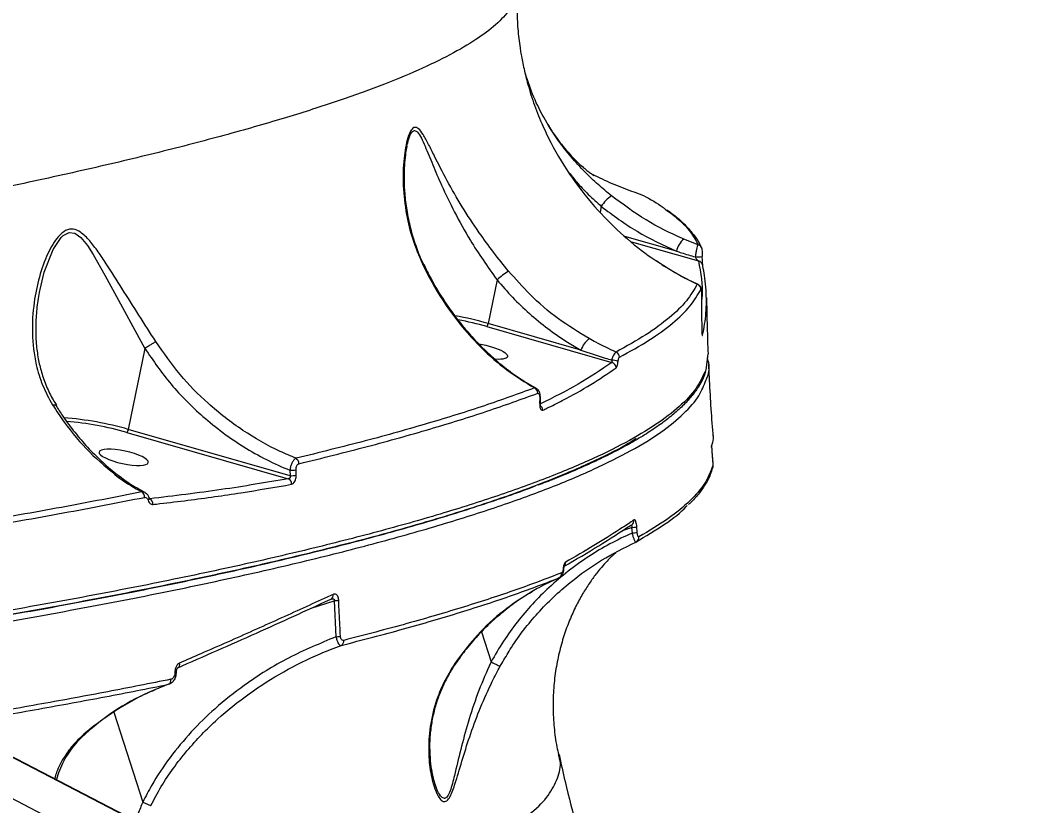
# Model space of a CAD drawing. Header units: millimetres. Extents: x -4335 to 4318, y -3792 to 3101.
# Drawn here: x 1335.4 to 1522.9, y 295.8 to 440.5 of the extents above; entities that cross this region are included whole.
import ezdxf

# ---------------------------------------------------------------- set-up
doc = ezdxf.new("R2010")
doc.units = ezdxf.units.MM
doc.layers.add('DIKOM_ОБЪЕКТ', color=7, linetype='Continuous')
doc.layers.add('DIKOM_РАЗМЕР_ОБЪЕКТА', color=7, linetype='Continuous')
doc.styles.add('style1', font='arial.ttf', dxfattribs={"width": 0.8})
doc.dimstyles.new('1-50', dxfattribs={"dimtxt": 300, "dimasz": 200, "dimexe": 100, "dimexo": 0, "dimgap": 100, "dimtad": 1, "dimtxsty": 'style1', "dimcen": 200, "dimclrd": 7, "dimclre": 7, "dimclrt": 7, "dimadec": 1, "dimazin": 2, "dimtfac": 1, "dimtmove": 0, "dimatfit": 2, "dimfxl": 0, "dimlwd": 25, "dimlwe": 18, "dimarcsym": 0})

# ---------------------------------------------------------------- blocks, each defined once
blk = doc.blocks.new('*D2')
at = {"layer": 'Defpoints', "color": 0, "transparency": 16777216}
for p in [(2711.72, 601.17), (-2007.01, 181.47), (-2007.01, -2298.93)]:
    blk.add_point(p, dxfattribs=at)
at = {"layer": 'DIKOM_РАЗМЕР_ОБЪЕКТА', "color": 7, "lineweight": 18, "transparency": 16777216}
for p, q in [((2711.72, 601.17), (2711.72, -2398.93)), ((-2007.01, 181.47), (-2007.01, -2398.93))]:
    blk.add_line(p, q, dxfattribs=at)
at = {"layer": 'DIKOM_РАЗМЕР_ОБЪЕКТА', "color": 7, "lineweight": 25, "transparency": 16777216}
blk.add_line((2511.72, -2298.93), (-1807.01, -2298.93), dxfattribs=at)
at = {"layer": 'DIKOM_РАЗМЕР_ОБЪЕКТА', "color": 7, "transparency": 16777216}
for points in [[(-1807.01, -2265.6), (-1807.01, -2332.27), (-2007.01, -2298.93)], [(2511.72, -2265.6), (2511.72, -2332.27), (2711.72, -2298.93)]]:
    blk.add_solid(points, dxfattribs=at)
at = {"layer": 'DIKOM_РАЗМЕР_ОБЪЕКТА', "color": 7, "transparency": 16777216, "insert": (-22.56, -2045.76), "char_height": 300, "attachment_point": 5, "style": 'style1'}
blk.add_mtext('4750', dxfattribs=at)
blk = doc.blocks.new('*D3')
at = {"layer": 'Defpoints', "color": 0, "transparency": 16777216}
for p in [(-2375.87, 1532.76), (1667.44, 1532.76), (-1786.5, -1525.94)]:
    blk.add_point(p, dxfattribs=at)
at = {"layer": 'DIKOM_РАЗМЕР_ОБЪЕКТА', "color": 7, "lineweight": 18, "transparency": 16777216}
for p, q in [((1667.44, 1532.76), (-2475.87, 1532.76)), ((-1786.5, -1525.94), (-2475.87, -1525.94))]:
    blk.add_line(p, q, dxfattribs=at)
at = {"layer": 'DIKOM_РАЗМЕР_ОБЪЕКТА', "color": 7, "lineweight": 25, "transparency": 16777216}
blk.add_line((-2375.87, -1325.94), (-2375.87, 1332.76), dxfattribs=at)
at = {"layer": 'DIKOM_РАЗМЕР_ОБЪЕКТА', "color": 7, "transparency": 16777216}
for points in [[(-2409.21, 1332.76), (-2342.54, 1332.76), (-2375.87, 1532.76)], [(-2409.21, -1325.94), (-2342.54, -1325.94), (-2375.87, -1525.94)]]:
    blk.add_solid(points, dxfattribs=at)
at = {"layer": 'DIKOM_РАЗМЕР_ОБЪЕКТА', "color": 7, "transparency": 16777216, "insert": (-2629.15, -119.32), "char_height": 300, "attachment_point": 5, "rotation": 90, "style": 'style1'}
blk.add_mtext('3050', dxfattribs=at)

msp = doc.modelspace()

# ---------------------------------------------------------------- linework, layer by layer
at = {"layer": 'DIKOM_ОБЪЕКТ', "color": 7, "linetype": 'Continuous', "lineweight": 15}
for p, q in [((1473.528, 224.458), (1058.659, 440.339)), ((1406.529, 417.119), (1406.565, 417.268)), ((1442.366, 406.192), (1442.147, 405.122)), ((1456.208, 397.951), (1446.666, 400.684)), ((1447.944, 399.677), (1460.26, 396.149)), ((1460.193, 399.153), (1457.591, 400.177)), ((1423.166, 392.676), (1421.522, 384.639)), ((1338.966, 390.653), (1339.018, 390.875)), ((1438.599, 379.747), (1421.522, 384.639)), ((1421.26, 384.073), (1444.319, 377.467)), ((1358.298, 380.03), (1355.25, 365.137)), ((1461.957, 379.025), (1461.588, 376.064)), ((1431.017, 370.943), (1431.008, 369.935)), ((1354.989, 364.57), (1384.706, 356.057)), ((1385.031, 356.605), (1355.25, 365.137)), ((1462.714, 362.357), (1462.691, 362.214)), ((1462.762, 360.541), (1462.761, 360.533)), ((1462.761, 360.533), (1462.848, 359.536)), ((1462.849, 359.544), (1462.848, 359.536)), ((1385.003, 357.605), (1385.031, 356.605)), ((1386.181, 356.707), (1386.153, 357.705)), ((1359.207, 352.352), (1359.133, 352.382)), ((1446.272, 346.52), (1447.946, 347.056)), ((1447.946, 347.056), (1448.022, 346.044)), ((1448.976, 346.186), (1448.9, 347.195)), ((1392.425, 333.819), (1392.522, 333.852)), ((1388.947, 332.232), (1393.174, 333.584)), ((1393.174, 333.584), (1393.499, 326.931)), ((1420.284, 327.835), (1422.06, 322.318)), ((1423.753, 321.532), (1424.235, 322.336)), ((1362.66, 318.181), (1360.111, 317.175)), ((1352.574, 313.057), (1357.907, 296.491)), ((1333.15, 305.273), (1404.295, 268.252)), ((1333.203, 305.148), (1404.348, 268.127)), ((1434.459, 305.148), (1434.438, 305.212))]:
    msp.add_line(p, q, dxfattribs=at)
at = {"layer": 'DIKOM_ОБЪЕКТ', "color": 7, "linetype": 'Continuous', "lineweight": 15, "flags": 128}
for points in [[(1339.018, 390.875), (1339.767, 394.077), (1341.42, 398.259), (1342.869, 400.45), (1343.276, 400.842), (1344.379, 401.402), (1345.409, 401.267), (1346.531, 400.455), (1347.716, 399.015), (1348.808, 397.315), (1350.933, 393.548), (1353.793, 388.237), (1356.799, 382.726), (1358.3, 380.04), (1358.302, 380.037), (1358.302, 380.037)], [(1431.008, 369.935), (1431.056, 369.953), (1431.079, 369.972), (1431.081, 369.979)], [(1431.017, 370.943), (1431.066, 370.962), (1431.088, 370.981), (1431.09, 370.987)], [(1358.898, 352.08), (1358.999, 352.175), (1359.069, 352.27), (1359.105, 352.362), (1359.106, 352.448), (1359.103, 352.458)], [(1447.733, 347.462), (1447.881, 347.52), (1447.972, 347.572)], [(1435.413, 339.419), (1435.397, 339.462), (1435.345, 339.507)], [(1435.413, 339.413), (1435.413, 339.416), (1435.413, 339.419)]]:
    msp.add_lwpolyline(points, dxfattribs=at)
at = {"layer": 'DIKOM_ОБЪЕКТ', "color": 7, "linetype": 'Continuous', "lineweight": 15}
for centre, radius, start, end in [((1447.211, 403.352), 5.615, 121.65918, 149.62195), ((1459.925, 397.185), 3.795, 127.9615, 168.35463), ((1459.896, 398.214), 0.985, 24.80621, 72.45363), ((1459.986, 402.243), 5.358, 266.53333, 280.49304), ((1460.111, 395.206), 0.954, 1.02615, 81.01048), ((1409.442, 395.423), 0.224, 36.71289, 99.53325), ((1434.164, 380.542), 16.376, 122.88005, 132.18715), ((1459.717, 390.928), 1.003, 0.48564, 70.98152), ((1404.461, 324.773), 62.25, 74.09338, 79.84757), ((1404.743, 326.121), 60.26, 74.09135, 79.22016), ((1420.507, 384.764), 1.022, 317.44304, 352.97532), ((1460.05, 382.445), 0.957, 1.96044, 27.01201), ((1443.564, 377.798), 5.334, 130.40713, 158.57242), ((1444.671, 378.419), 1.039, 0.01189, 67.41426), ((1444.309, 375.406), 2.489, 62.78149, 90.88028), ((1444.038, 376.457), 1.049, 1.45267, 74.43958), ((1429.598, 371.797), 1.063, 359.70907, 64.99727), ((1430.505, 368.656), 1.077, 1.15395, 54.48309), ((1338.835, 307.911), 59.534, 73.99403, 85.61652), ((1338.88, 308.071), 58.751, 74.08615, 85.09694), ((1354.235, 365.262), 1.023, 317.44574, 352.96383), ((1461.704, 362.136), 0.99, 342.19445, 4.5119), ((1385.556, 358.834), 1.131, 359.07486, 59.04608), ((1461.922, 358.335), 0.983, 344.54902, 5.12071), ((1353.649, 355.685), 0.636, 57.52088, 108.00255), ((1385.232, 361.651), 4.053, 266.76594, 283.13829), ((1385.248, 360.674), 4.075, 266.94162, 283.22736), ((1384.249, 355.075), 1.083, 357.60734, 65.01754), ((1357.081, 352.639), 1.182, 358.81718, 55.37923), ((1358.681, 351.394), 1.093, 355.52601, 61.2358), ((1447.773, 351.586), 4.534, 272.18201, 284.39272), ((1447.451, 348.358), 0.943, 303.53693, 5.69096), ((1447.836, 350.576), 4.535, 272.34393, 284.55055), ((1448.358, 345.24), 0.95, 294.15857, 5.90086), ((1434.798, 340.534), 0.946, 319.48961, 6.62559), ((1434.128, 338.603), 0.935, 294.64926, 6.44595), ((1392.156, 334.578), 0.814, 296.77435, 11.83828), ((1392.981, 340.304), 6.723, 271.63789, 278.70986), ((1393.186, 333.671), 6.747, 272.66006, 279.70594), ((1394.028, 326.157), 0.91, 296.82289, 7.76476), ((1363.953, 321.887), 0.775, 298.5569, 15.98808), ((1362.221, 318.967), 0.901, 299.18068, 8.72497), ((1363.842, 320.933), 0.581, 267.86664, 291.97475)]:
    msp.add_arc(centre, radius, start, end, dxfattribs=at)
at = {"layer": 'DIKOM_ОБЪЕКТ', "color": 7, "linetype": 'Continuous', "lineweight": 15, "extrusion": (0, 0, -1)}
for start_param, end_param in [(1.3504611, 3.5791263), (3.5791263, 4.1413729)]:
    msp.add_ellipse((1420.582, 379.528), major_axis=(-4.536, 0.966), ratio=0.2535518, start_param=start_param, end_param=end_param, dxfattribs=at)
msp.add_ellipse((1354.401, 359.999), major_axis=(-4.536, 0.966), ratio=0.2535518, dxfattribs=at)
at = {"layer": 'DIKOM_ОБЪЕКТ', "color": 7, "linetype": 'Continuous', "lineweight": 15}
for points, knots in [([(1426.91, 446.245), (1426.916, 445.927), (1426.941, 444.705), (1425.675, 442.509), (1423.163, 439.718), (1419.429, 436.923), (1414.679, 434.14), (1408.763, 431.288), (1401.656, 428.371), (1393.35, 425.396), (1383.823, 422.361), (1373.053, 419.277), (1360.983, 416.139), (1347.756, 412.994), (1333.703, 409.921), (1318.999, 406.945), (1303.77, 404.077), (1287.601, 401.238), (1270.511, 398.443), (1252.54, 395.707), (1234.199, 393.108), (1215.566, 390.657), (1196.829, 388.351), (1184.001, 386.917), (1177.621, 386.204)], [0, 0, 0, 0, 0.0169744, 0.0652169, 0.1134185, 0.1587682, 0.204152, 0.2495011, 0.2961589, 0.3428548, 0.3895123, 0.4378578, 0.4862033, 0.5352431, 0.584283, 0.6303421, 0.6764374, 0.7224971, 0.7698989, 0.8173391, 0.8647416, 0.9099677, 0.9552266, 1, 1, 1, 1]), ([(1427.076, 446.227), (1427.069, 446.179), (1426.898, 444.973), (1426.836, 442.501), (1426.913, 438.905), (1427.244, 436.557), (1427.407, 435.394)], [0, 0, 0, 0, 0.0138345, 0.343946, 0.6752282, 1, 1, 1, 1]), ([(1427.396, 435.393), (1427.444, 435.085), (1427.602, 434.085), (1428.035, 431.863), (1428.773, 428.798), (1429.826, 425.293), (1430.868, 422.752), (1431.389, 421.481)], [0, 0, 0, 0, 0.0864642, 0.2811888, 0.4764455, 0.7381945, 1, 1, 1, 1]), ([(1444.263, 408.132), (1443.43, 408.823), (1441.762, 410.207), (1439.206, 412.638), (1436.726, 415.348), (1434.067, 418.756), (1431.642, 422.638), (1429.56, 426.948), (1428.693, 429.669), (1428.251, 431.055)], [0, 0, 0, 0, 0.0995453, 0.1992035, 0.322797, 0.4465883, 0.6285526, 0.8108313, 1, 1, 1, 1]), ([(1425.274, 394.295), (1424.348, 395.441), (1422.468, 397.771), (1419.551, 401.771), (1416.633, 406.221), (1413.899, 410.994), (1411.954, 414.815), (1410.56, 417.643), (1409.605, 419.404), (1408.768, 420.556), (1408.008, 420.911), (1407.292, 420.335), (1406.709, 418.912), (1406.285, 417.07), (1405.889, 414.167), (1405.783, 410.013), (1406.349, 404.98), (1407.495, 400.122), (1408.765, 397.146), (1409.405, 395.644)], [0, 0, 0, 0, 0.0629196, 0.1277908, 0.2147671, 0.3041638, 0.3947468, 0.4415348, 0.4882113, 0.5268395, 0.5575701, 0.588539, 0.6242854, 0.6582038, 0.6928777, 0.7739247, 0.856971, 0.9277882, 1, 1, 1, 1]), ([(1406.565, 417.268), (1406.656, 417.685), (1406.87, 418.667), (1407.32, 419.742), (1407.732, 420.127), (1408.121, 420.199), (1408.601, 419.89), (1409.233, 418.816), (1410.119, 416.834), (1411.285, 413.903), (1413.023, 409.81), (1415.265, 405.134), (1417.876, 400.494), (1420.555, 396.293), (1422.289, 393.891), (1423.166, 392.676)], [0, 0, 0, 0, 0.0361123, 0.0850038, 0.1189967, 0.1276788, 0.1703634, 0.2249016, 0.2817254, 0.3940153, 0.5082009, 0.6505794, 0.7960788, 0.8968185, 1, 1, 1, 1]), ([(1431.389, 421.481), (1431.934, 420.302), (1433.586, 416.735), (1436.976, 411.264), (1441.537, 405.52), (1446.499, 400.712), (1450.123, 397.678), (1452.184, 396.415), (1452.431, 396.264)], [0, 0, 0, 0, 0.1102774, 0.333637, 0.5571624, 0.7641076, 0.971768, 1, 1, 1, 1]), ([(1432.53, 421.305), (1432.6, 421.18), (1433.099, 420.293), (1434.058, 418.92), (1435.342, 417.206), (1436.562, 415.793), (1437.67, 414.637), (1438.675, 413.695), (1439.55, 412.95), (1440.248, 412.412), (1440.752, 412.055), (1441.048, 411.867), (1441.06, 411.859), (1441.066, 411.856)], [0, 0, 0, 0, 0.0158524, 0.1123104, 0.2083853, 0.3046383, 0.4016516, 0.5002353, 0.5976517, 0.6991814, 0.803893, 0.912337, 1, 1, 1, 1]), ([(1406.555, 417.271), (1406.533, 417.18), (1406.42, 416.693), (1406.251, 415.522), (1406.063, 413.664), (1406, 411.3), (1406.126, 408.525), (1406.496, 405.451), (1407.148, 402.238), (1408.125, 399.074), (1408.958, 396.857), (1409.547, 395.737), (1409.635, 395.568)], [0, 0, 0, 0, 0.0158041, 0.0843607, 0.1744414, 0.2883801, 0.4119591, 0.5488577, 0.6989239, 0.8416822, 0.9761445, 1, 1, 1, 1]), ([(1436.454, 412.402), (1436.892, 411.841), (1437.955, 410.479), (1439.965, 408.373), (1441.558, 406.926), (1442.366, 406.192)], [0, 0, 0, 0, 0.2566283, 0.6227709, 1, 1, 1, 1]), ([(1440.24, 412.36), (1441.455, 411.767), (1444.7, 410.186), (1448.025, 408.988), (1450.105, 408.238)], [0, 0, 0, 0, 0.3746026, 1, 1, 1, 1]), ([(1457.591, 400.177), (1457.491, 400.219), (1455.102, 401.233), (1450.459, 403.546), (1446.342, 406.593), (1444.263, 408.132)], [0, 0, 0, 0, 0.0210949, 0.5057136, 1, 1, 1, 1]), ([(1450.105, 408.238), (1451.408, 407.514), (1452.908, 406.681), (1453.996, 405.819), (1454.138, 405.707)], [0, 0, 0, 0, 0.8690059, 1, 1, 1, 1]), ([(1442.366, 406.192), (1444.522, 404.583), (1448.881, 401.332), (1453.748, 399.086), (1456.208, 397.951)], [0, 0, 0, 0, 0.4946892, 1, 1, 1, 1]), ([(1454.138, 405.707), (1454.992, 405.074), (1456.857, 403.692), (1458.902, 401.506), (1459.762, 399.937), (1460.193, 399.153)], [0, 0, 0, 0, 0.2965954, 0.6482981, 1, 1, 1, 1]), ([(1454.452, 405.569), (1455.06, 405.124), (1456.366, 404.167), (1457.992, 402.656), (1459.382, 401.042), (1460.307, 399.695), (1460.648, 398.87), (1460.754, 398.613)], [0, 0, 0, 0, 0.2028675, 0.4353772, 0.6669483, 0.8965371, 1, 1, 1, 1]), ([(1360.318, 381.298), (1359.278, 382.921), (1357.169, 386.214), (1354.116, 391.062), (1351.649, 394.969), (1349.689, 397.895), (1348.144, 399.923), (1346.644, 401.436), (1345.114, 402.149), (1343.65, 401.882), (1342.365, 400.749), (1341.301, 399.224), (1340.032, 396.785), (1338.774, 393.206), (1337.754, 388.26), (1337.417, 382.806), (1338.032, 377.668), (1339.342, 373.215), (1340.647, 370.839), (1341.307, 369.636)], [0, 0, 0, 0, 0.0827063, 0.1677669, 0.2527895, 0.2965836, 0.3403142, 0.3851538, 0.4167735, 0.4486958, 0.4828673, 0.5140013, 0.5458419, 0.6199837, 0.6956305, 0.7852677, 0.8772523, 0.9378618, 1, 1, 1, 1]), ([(1456.208, 397.951), (1456.515, 397.855), (1457.665, 397.497), (1458.817, 397.149), (1459.662, 396.895)], [0, 0, 0, 0, 0.2664322, 1, 1, 1, 1]), ([(1460.193, 399.153), (1460.163, 399.111), (1460.104, 399.028), (1459.981, 398.623), (1459.852, 398.059), (1459.741, 397.447), (1459.684, 397.052), (1459.662, 396.895)], [0, 0, 0, 0, 0.2120834, 0.4239996, 0.6396417, 0.8561594, 1, 1, 1, 1]), ([(1460.787, 398.625), (1460.795, 398.609), (1460.828, 398.548), (1460.855, 398.447), (1460.884, 398.321), (1460.911, 398.124), (1460.936, 397.8), (1460.956, 397.351), (1460.96, 397.081), (1460.962, 396.972)], [0, 0, 0, 0, 0.0276762, 0.1053679, 0.1782658, 0.3021491, 0.6065439, 0.8420908, 1, 1, 1, 1]), ([(1452.431, 396.264), (1453.975, 395.248), (1456.461, 393.613), (1459.059, 392.353), (1460.043, 391.876)], [0, 0, 0, 0, 0.6213091, 1, 1, 1, 1]), ([(1452.583, 396.159), (1452.9, 395.935), (1454.314, 394.938), (1456.838, 393.471), (1459.079, 392.381), (1460.158, 391.856)], [0, 0, 0, 0, 0.1302608, 0.5812372, 1, 1, 1, 1]), ([(1459.662, 396.895), (1459.695, 396.827), (1459.774, 396.668), (1459.925, 396.46), (1460.094, 396.27), (1460.205, 396.189), (1460.26, 396.149)], [0, 0, 0, 0, 0.1964212, 0.4611724, 0.733311, 1, 1, 1, 1]), ([(1460.26, 396.149), (1460.672, 393.948), (1461.149, 391.401), (1460.84, 389.002), (1460.798, 388.675)], [0, 0, 0, 0, 0.8635783, 1, 1, 1, 1]), ([(1461.065, 395.223), (1461.054, 395.299), (1461.031, 395.449), (1460.999, 395.896), (1460.973, 396.424), (1460.965, 396.803), (1460.962, 396.975)], [0, 0, 0, 0, 0.2591368, 0.5177338, 0.7812262, 1, 1, 1, 1]), ([(1409.405, 395.644), (1409.986, 394.488), (1411.73, 391.016), (1415.265, 385.657), (1419.947, 380.3), (1424.918, 375.918), (1428.328, 373.819), (1430.047, 372.761)], [0, 0, 0, 0, 0.1165794, 0.3502651, 0.5897066, 0.7930879, 1, 1, 1, 1]), ([(1409.65, 395.573), (1410.002, 394.838), (1410.915, 392.933), (1412.62, 390.028), (1414.731, 386.856), (1417.037, 383.875), (1419.509, 381.103), (1422.133, 378.557), (1424.894, 376.26), (1427.634, 374.286), (1429.492, 373.219), (1430.352, 372.725)], [0, 0, 0, 0, 0.0728578, 0.1889693, 0.3058719, 0.4234623, 0.5416129, 0.6596222, 0.7782633, 0.8972643, 1, 1, 1, 1]), ([(1440.106, 381.86), (1438.195, 383.029), (1434.334, 385.39), (1429.37, 389.639), (1426.556, 392.838), (1425.274, 394.295)], [0, 0, 0, 0, 0.3481792, 0.7031333, 1, 1, 1, 1]), ([(1461.006, 382.478), (1461.043, 382.646), (1461.231, 383.489), (1461.606, 385.706), (1461.81, 389.19), (1461.547, 392.615), (1461.171, 394.648), (1461.065, 395.223)], [0, 0, 0, 0, 0.0413728, 0.2068704, 0.5381495, 0.8694296, 1, 1, 1, 1]), ([(1423.166, 392.676), (1424.103, 391.589), (1425.975, 389.416), (1429.112, 386.425), (1432.481, 383.666), (1435.675, 381.442), (1437.764, 380.231), (1438.599, 379.747)], [0, 0, 0, 0, 0.2108279, 0.421653, 0.6386153, 0.855576, 1, 1, 1, 1]), ([(1338.974, 390.886), (1338.934, 390.716), (1338.657, 389.529), (1338.363, 387.284), (1338.141, 384.129), (1338.244, 381.077), (1338.609, 378.215), (1339.228, 375.584), (1340.152, 373.057), (1341.088, 371.048), (1341.811, 369.955), (1342.018, 369.641)], [0, 0, 0, 0, 0.0240745, 0.1681285, 0.3099213, 0.4590844, 0.5863889, 0.7038048, 0.8285198, 0.9507418, 1, 1, 1, 1]), ([(1460.043, 391.876), (1459.452, 390.854), (1458.27, 388.811), (1455.024, 385.696), (1450.786, 382.55), (1446.975, 380.435), (1445.07, 379.378)], [0, 0, 0, 0, 0.2486156, 0.4972311, 0.7486156, 1, 1, 1, 1]), ([(1445.71, 378.419), (1447.599, 379.466), (1451.377, 381.561), (1455.629, 384.7), (1458.915, 387.833), (1460.118, 389.902), (1460.719, 390.936)], [0, 0, 0, 0, 0.2486164, 0.4972324, 0.7486166, 1, 1, 1, 1]), ([(1460.155, 391.85), (1460.148, 391.857), (1460.117, 391.891), (1460.076, 391.883), (1460.043, 391.876)], [0, 0, 0, 0, 0.202996, 1, 1, 1, 1]), ([(1460.159, 391.855), (1460.238, 391.813), (1460.39, 391.73), (1460.554, 391.545), (1460.66, 391.359), (1460.717, 391.192), (1460.749, 391.04), (1460.77, 390.856), (1460.786, 390.576), (1460.791, 390.296), (1460.79, 390.156), (1460.79, 390.137)], [0, 0, 0, 0, 0.1206579, 0.2343059, 0.3329241, 0.418199, 0.4964339, 0.617371, 0.8099735, 0.9749575, 1, 1, 1, 1]), ([(1460.719, 390.936), (1460.72, 390.939), (1460.729, 390.955), (1460.744, 390.949), (1460.762, 390.859), (1460.776, 390.698), (1460.786, 390.471), (1460.787, 390.289), (1460.788, 390.198)], [0, 0, 0, 0, 0.0354456, 0.257358, 0.4482198, 0.6281151, 0.8143744, 1, 1, 1, 1]), ([(1460.788, 390.198), (1460.792, 389.535), (1460.804, 387.324), (1460.84, 385.111), (1460.865, 383.561)], [0, 0, 0, 0, 0.2996321, 1, 1, 1, 1]), ([(1461.729, 389.407), (1461.779, 386.787), (1461.844, 383.335), (1461.989, 379.864), (1462.024, 379.028)], [0, 0, 0, 0, 0.7591327, 1, 1, 1, 1]), ([(1460.865, 383.561), (1460.869, 383.424), (1460.875, 383.149), (1460.897, 382.805), (1460.923, 382.556), (1460.954, 382.415), (1460.982, 382.394), (1460.999, 382.453), (1461.006, 382.478)], [0, 0, 0, 0, 0.164348, 0.3291513, 0.4897546, 0.6615908, 0.861372, 1, 1, 1, 1]), ([(1460.867, 383.568), (1460.867, 383.559), (1460.869, 383.42), (1460.878, 383.171), (1460.895, 382.887), (1460.91, 382.735), (1460.92, 382.678), (1460.918, 382.686), (1460.918, 382.687)], [0, 0, 0, 0, 0.0194551, 0.3157738, 0.5814612, 0.8136229, 0.975945, 1, 1, 1, 1]), ([(1360.318, 381.298), (1360.295, 381.284), (1360.205, 381.23), (1359.962, 381.082), (1359.53, 380.815), (1358.921, 380.433), (1358.52, 380.176), (1358.302, 380.037)], [0, 0, 0, 0, 0.0513347, 0.1965783, 0.4492357, 0.7018838, 1, 1, 1, 1]), ([(1386.138, 359.804), (1385.161, 360.219), (1381.788, 361.651), (1376.221, 364.828), (1370.047, 369.623), (1364.613, 375.123), (1361.76, 379.225), (1360.318, 381.298)], [0, 0, 0, 0, 0.0949218, 0.3276215, 0.5657313, 0.7805994, 1, 1, 1, 1]), ([(1445.07, 379.378), (1443.825, 379.954), (1442.159, 380.725), (1440.521, 381.631), (1440.106, 381.86)], [0, 0, 0, 0, 0.7468255, 1, 1, 1, 1]), ([(1358.302, 380.037), (1358.302, 380.036), (1358.3, 380.035), (1358.299, 380.032), (1358.298, 380.03), (1358.298, 380.03)], [0, 0, 0, 0, 0.3326439, 0.7863203, 1, 1, 1, 1]), ([(1358.298, 380.03), (1359.85, 377.783), (1362.992, 373.236), (1368.027, 368.223), (1372.608, 364.512), (1376.518, 361.86), (1380.644, 359.504), (1383.55, 358.238), (1385.003, 357.605)], [0, 0, 0, 0, 0.2282501, 0.4620544, 0.5944926, 0.7269342, 0.8634667, 1, 1, 1, 1]), ([(1438.599, 379.747), (1440.098, 379.246), (1441.987, 378.614), (1443.881, 378.017), (1444.271, 377.894)], [0, 0, 0, 0, 0.7939374, 1, 1, 1, 1]), ([(1445.07, 379.378), (1444.995, 379.328), (1444.847, 379.229), (1444.602, 378.819), (1444.406, 378.349), (1444.307, 378.016), (1444.271, 377.894)], [0, 0, 0, 0, 0.2783941, 0.556673, 0.8378819, 1, 1, 1, 1]), ([(1444.319, 377.467), (1442.321, 376.1), (1438.407, 373.42), (1433.538, 371.011), (1431.154, 369.832)], [0, 0, 0, 0, 0.5101846, 1, 1, 1, 1]), ([(1444.271, 377.894), (1444.278, 377.87), (1444.301, 377.786), (1444.328, 377.657), (1444.341, 377.527), (1444.326, 377.486), (1444.319, 377.467)], [0, 0, 0, 0, 0.1262213, 0.4366024, 0.7261744, 1, 1, 1, 1]), ([(1445.086, 376.483), (1445.132, 376.533), (1445.224, 376.633), (1445.342, 376.976), (1445.414, 377.327), (1445.44, 377.554), (1445.448, 377.619)], [0, 0, 0, 0, 0.2927175, 0.5849361, 0.8819816, 1, 1, 1, 1]), ([(1445.448, 377.619), (1445.457, 377.691), (1445.479, 377.874), (1445.537, 378.124), (1445.619, 378.338), (1445.679, 378.392), (1445.71, 378.419)], [0, 0, 0, 0, 0.1835982, 0.4626697, 0.7309849, 1, 1, 1, 1]), ([(1461.627, 374.167), (1461.694, 374.306), (1462.28, 375.527), (1462.374, 376.905), (1461.927, 378.12), (1461.865, 378.289)], [0, 0, 0, 0, 0.0994746, 0.8745991, 1, 1, 1, 1]), ([(1462.108, 377.091), (1462.144, 376.321), (1462.34, 372.076), (1462.587, 367.72), (1462.93, 364.135), (1462.94, 364.028)], [0, 0, 0, 0, 0.1771205, 0.9753906, 1, 1, 1, 1]), ([(1461.588, 376.064), (1461.093, 374.95), (1460.102, 372.724), (1456.928, 369.365), (1452.568, 366.015), (1446.969, 362.681), (1440.072, 359.31), (1431.836, 355.912), (1422.259, 352.498), (1411.553, 349.143), (1399.781, 345.857), (1387.028, 342.65), (1373.086, 339.468), (1357.951, 336.324), (1341.658, 333.229), (1324.526, 330.257), (1308.684, 327.702), (1298.298, 326.195), (1294.112, 325.587)], [0, 0, 0, 0, 0.0647256, 0.1293986, 0.1922452, 0.2551403, 0.317987, 0.3826591, 0.4473841, 0.5120561, 0.5749033, 0.6377988, 0.700646, 0.7653186, 0.8300438, 0.8947166, 0.9575637, 1, 1, 1, 1]), ([(1461.552, 375.74), (1461.418, 375.343), (1461.092, 374.379), (1460.215, 372.86), (1458.967, 371.167), (1457.378, 369.46), (1455.468, 367.747), (1453.246, 366.036), (1450.721, 364.337), (1447.904, 362.651), (1444.792, 360.975), (1441.389, 359.308), (1437.682, 357.647), (1434.127, 356.161), (1431.68, 355.231), (1430.679, 354.851)], [0, 0, 0, 0, 0.0544922, 0.1324007, 0.2121512, 0.2934515, 0.3757755, 0.4581567, 0.5399719, 0.621355, 0.7023771, 0.783134, 0.863729, 0.9442674, 1, 1, 1, 1]), ([(1431.582, 368.678), (1431.828, 368.794), (1433.061, 369.376), (1436.131, 370.909), (1440.537, 373.354), (1443.569, 375.44), (1445.086, 376.483)], [0, 0, 0, 0, 0.0480627, 0.2403225, 0.6198783, 1, 1, 1, 1]), ([(1297.093, 324.036), (1301.408, 324.67), (1312.06, 326.237), (1327.899, 328.834), (1344.689, 331.796), (1360.363, 334.817), (1375.214, 337.94), (1389.143, 341.162), (1402.081, 344.472), (1413.743, 347.797), (1424.118, 351.126), (1433.225, 354.447), (1441.213, 357.814), (1448.002, 361.218), (1453.55, 364.647), (1457.691, 368.024), (1460.481, 371.205), (1461.263, 373.225), (1461.627, 374.167)], [0, 0, 0, 0, 0.0444102, 0.1096235, 0.1729962, 0.2364176, 0.2997903, 0.3650038, 0.4302703, 0.4954838, 0.5588557, 0.6222764, 0.6856483, 0.7508609, 0.8161267, 0.8813393, 0.9447117, 1, 1, 1, 1]), ([(1430.047, 372.761), (1427.053, 371.67), (1421.065, 369.488), (1410.576, 366.232), (1399.08, 362.994), (1390.452, 360.867), (1386.138, 359.804)], [0, 0, 0, 0, 0.248475, 0.4969506, 0.7484751, 1, 1, 1, 1]), ([(1386.687, 358.816), (1390.956, 359.868), (1399.494, 361.972), (1410.981, 365.201), (1421.55, 368.474), (1427.624, 370.686), (1430.661, 371.792)], [0, 0, 0, 0, 0.2484775, 0.4969539, 0.7484771, 1, 1, 1, 1]), ([(1430.332, 372.692), (1430.296, 372.72), (1430.212, 372.785), (1430.106, 372.769), (1430.047, 372.761)], [0, 0, 0, 0, 0.4413592, 1, 1, 1, 1]), ([(1430.342, 372.7), (1430.374, 372.687), (1430.521, 372.627), (1430.718, 372.409), (1430.926, 372.069), (1431.067, 371.603), (1431.078, 371.21), (1431.085, 370.987)], [0, 0, 0, 0, 0.051259, 0.2367931, 0.4331145, 0.6798139, 1, 1, 1, 1]), ([(1430.661, 371.792), (1430.69, 371.798), (1430.757, 371.812), (1430.858, 371.737), (1430.949, 371.555), (1431.009, 371.278), (1431.014, 371.055), (1431.017, 370.943)], [0, 0, 0, 0, 0.1487695, 0.3487143, 0.5573399, 0.7790767, 1, 1, 1, 1]), ([(1341.307, 369.636), (1341.335, 369.642), (1341.464, 369.666), (1341.687, 369.672), (1341.864, 369.64), (1341.874, 369.56), (1341.875, 369.553)], [0, 0, 0, 0, 0.0975057, 0.4468003, 0.9501976, 1, 1, 1, 1]), ([(1341.307, 369.636), (1342.004, 368.577), (1344.056, 365.455), (1348.01, 360.741), (1351.623, 357.786), (1353.452, 356.29)], [0, 0, 0, 0, 0.2022769, 0.5961168, 1, 1, 1, 1]), ([(1341.909, 369.573), (1342.332, 368.894), (1343.417, 367.153), (1345.371, 364.565), (1347.73, 361.799), (1350.258, 359.286), (1352.358, 357.426), (1353.649, 356.506), (1354.011, 356.247)], [0, 0, 0, 0, 0.1265031, 0.3247851, 0.5234613, 0.7225575, 0.9220868, 1, 1, 1, 1]), ([(1431.008, 369.935), (1431.012, 369.773), (1431.022, 369.45), (1431.113, 369.046), (1431.249, 368.769), (1431.412, 368.635), (1431.527, 368.664), (1431.582, 368.678)], [0, 0, 0, 0, 0.2064317, 0.4133611, 0.6142342, 0.8134553, 1, 1, 1, 1]), ([(1431.083, 369.98), (1431.082, 369.963), (1431.078, 369.853), (1431.093, 369.677), (1431.12, 369.504), (1431.149, 369.408), (1431.151, 369.405), (1431.152, 369.403)], [0, 0, 0, 0, 0.0583553, 0.36886, 0.6256339, 0.8279058, 1, 1, 1, 1]), ([(1431.09, 370.988), (1431.088, 370.753), (1431.084, 370.417), (1431.082, 370.08), (1431.082, 369.979)], [0, 0, 0, 0, 0.7000206, 1, 1, 1, 1]), ([(1462.899, 364.024), (1462.916, 363.955), (1463.045, 363.46), (1462.867, 362.867), (1462.714, 362.357)], [0, 0, 0, 0, 0.1392488, 1, 1, 1, 1]), ([(1448.81, 363.466), (1448.202, 363.078), (1445.825, 361.565), (1440.369, 358.917), (1432.475, 355.537), (1423.284, 352.175), (1412.926, 348.843), (1401.362, 345.546), (1388.645, 342.291), (1374.822, 339.087), (1359.961, 335.947), (1344.125, 332.888), (1328.43, 330.105), (1313.036, 327.596), (1302.363, 325.932), (1296.303, 325.068), (1295.365, 324.935)], [0, 0, 0, 0, 0.028502, 0.1112352, 0.1939687, 0.2765701, 0.3589118, 0.4412545, 0.5238568, 0.6065912, 0.6893257, 0.771928, 0.8542706, 0.9209927, 0.9877835, 1, 1, 1, 1]), ([(1462.691, 362.214), (1462.686, 362.18), (1462.677, 362.113), (1462.681, 361.813), (1462.698, 361.408), (1462.726, 360.961), (1462.75, 360.669), (1462.761, 360.533)], [0, 0, 0, 0, 0.2131303, 0.4264678, 0.630594, 0.8289223, 1, 1, 1, 1]), ([(1462.684, 362.01), (1462.684, 362.01), (1462.684, 362.012), (1462.683, 361.956), (1462.684, 361.811), (1462.694, 361.527), (1462.717, 361.11), (1462.745, 360.72), (1462.765, 360.508), (1462.771, 360.45)], [0, 0, 0, 0, 0.0336737, 0.1252241, 0.2646316, 0.4566374, 0.6766596, 0.9116122, 1, 1, 1, 1]), ([(1462.762, 360.541), (1462.782, 360.309), (1462.81, 359.976), (1462.841, 359.643), (1462.85, 359.544)], [0, 0, 0, 0, 0.7000078, 1, 1, 1, 1]), ([(1386.138, 359.804), (1386.032, 359.741), (1385.822, 359.615), (1385.508, 359.179), (1385.244, 358.619), (1385.077, 358.066), (1385.023, 357.729), (1385.003, 357.605)], [0, 0, 0, 0, 0.2193553, 0.4388274, 0.6560401, 0.8733008, 1, 1, 1, 1]), ([(1386.153, 357.705), (1386.154, 357.796), (1386.158, 357.99), (1386.224, 358.282), (1386.342, 358.545), (1386.503, 358.743), (1386.625, 358.791), (1386.687, 358.816)], [0, 0, 0, 0, 0.1798454, 0.3800883, 0.5812201, 0.7907102, 1, 1, 1, 1]), ([(1462.901, 358.422), (1462.492, 357.356), (1461.674, 355.225), (1458.827, 351.965), (1454.882, 348.668), (1451.163, 346.448), (1449.303, 345.337)], [0, 0, 0, 0, 0.2484774, 0.4969541, 0.7484769, 1, 1, 1, 1]), ([(1462.848, 359.536), (1462.856, 359.444), (1462.873, 359.25), (1462.893, 358.957), (1462.906, 358.694), (1462.91, 358.496), (1462.904, 358.447), (1462.901, 358.422)], [0, 0, 0, 0, 0.1798439, 0.3801031, 0.581226, 0.7907204, 1, 1, 1, 1]), ([(1462.858, 359.424), (1462.864, 359.356), (1462.881, 359.161), (1462.903, 358.836), (1462.911, 358.485), (1462.929, 358.302), (1462.873, 358.102), (1462.862, 358.062)], [0, 0, 0, 0, 0.122743, 0.3554459, 0.6048332, 0.9223992, 1, 1, 1, 1]), ([(1385.031, 356.605), (1385.048, 356.555), (1385.079, 356.468), (1385.082, 356.36), (1385.066, 356.268), (1385.04, 356.209), (1384.985, 356.14), (1384.934, 356.103), (1384.835, 356.062), (1384.764, 356.059), (1384.706, 356.057)], [0, 0, 0, 0, 0.1793205, 0.3191739, 0.3690321, 0.5165832, 0.5564919, 0.716604, 0.7656553, 1, 1, 1, 1]), ([(1385.331, 355.03), (1385.428, 355.063), (1385.623, 355.13), (1385.882, 355.429), (1386.07, 355.833), (1386.174, 356.28), (1386.179, 356.572), (1386.181, 356.707)], [0, 0, 0, 0, 0.2131364, 0.42647, 0.630596, 0.8289249, 1, 1, 1, 1]), ([(1462.837, 358.078), (1462.717, 357.657), (1462.433, 356.668), (1461.629, 355.122), (1460.451, 353.433), (1459.38, 352.153), (1458.605, 351.439), (1458.44, 351.287)], [0, 0, 0, 0, 0.1819197, 0.4274231, 0.6776537, 0.93134, 1, 1, 1, 1]), ([(1295.339, 324.949), (1298.737, 325.441), (1308.507, 326.856), (1323.558, 329.288), (1340.506, 332.223), (1356.341, 335.22), (1371.368, 338.321), (1385.489, 341.521), (1398.622, 344.812), (1410.528, 348.12), (1421.007, 351.436), (1427.529, 353.644), (1430.254, 354.754), (1430.263, 354.758)], [0, 0, 0, 0, 0.0567614, 0.1631717, 0.2665785, 0.3700647, 0.4734714, 0.5798817, 0.6863788, 0.7927892, 0.896195, 0.9996807, 1, 1, 1, 1]), ([(1353.452, 356.29), (1354.668, 355.465), (1356.07, 354.514), (1357.555, 353.718), (1357.753, 353.612)], [0, 0, 0, 0, 0.8666464, 1, 1, 1, 1]), ([(1354.001, 356.217), (1354.041, 356.186), (1354.739, 355.647), (1356.158, 354.721), (1357.584, 353.946), (1358.271, 353.572)], [0, 0, 0, 0, 0.0307132, 0.5331501, 1, 1, 1, 1]), ([(1384.706, 356.057), (1380.663, 355.358), (1372.566, 353.959), (1363.664, 352.888), (1359.207, 352.352)], [0, 0, 0, 0, 0.4993568, 1, 1, 1, 1]), ([(1359.771, 351.308), (1360.205, 351.358), (1362.377, 351.605), (1367.888, 352.28), (1376.102, 353.422), (1382.253, 354.494), (1385.331, 355.03)], [0, 0, 0, 0, 0.0480632, 0.2403242, 0.6198811, 1, 1, 1, 1]), ([(1357.753, 353.612), (1352.874, 352.662), (1343.116, 350.761), (1327.357, 347.993), (1310.862, 345.287), (1299.19, 343.555), (1293.354, 342.689)], [0, 0, 0, 0, 0.2486148, 0.4972305, 0.7486149, 1, 1, 1, 1]), ([(1293.777, 341.675), (1299.557, 342.532), (1311.117, 344.248), (1327.587, 346.947), (1343.44, 349.728), (1353.322, 351.653), (1358.263, 352.615)], [0, 0, 0, 0, 0.2486161, 0.4972327, 0.748616, 1, 1, 1, 1]), ([(1358.255, 353.539), (1358.161, 353.584), (1358.006, 353.659), (1357.824, 353.625), (1357.753, 353.612)], [0, 0, 0, 0, 0.6078722, 1, 1, 1, 1]), ([(1358.263, 352.615), (1358.292, 352.619), (1358.4, 352.634), (1358.584, 352.574), (1358.781, 352.385), (1358.859, 352.181), (1358.898, 352.08)], [0, 0, 0, 0, 0.1085253, 0.3983776, 0.6996176, 1, 1, 1, 1]), ([(1358.277, 353.547), (1358.418, 353.45), (1358.711, 353.248), (1358.977, 352.852), (1359.056, 352.562), (1359.086, 352.454)], [0, 0, 0, 0, 0.3683915, 0.7653013, 1, 1, 1, 1]), ([(1358.898, 352.08), (1358.953, 351.937), (1359.064, 351.651), (1359.344, 351.382), (1359.594, 351.297), (1359.739, 351.306), (1359.771, 351.308)], [0, 0, 0, 0, 0.3053821, 0.6114537, 0.912589, 1, 1, 1, 1]), ([(1359.08, 352.557), (1359.092, 352.505), (1359.115, 352.408), (1359.158, 352.331), (1359.159, 352.331), (1359.16, 352.331)], [0, 0, 0, 0, 0.3723909, 0.7034553, 1, 1, 1, 1]), ([(1359.207, 352.352), (1359.195, 352.351), (1359.174, 352.35), (1359.152, 352.359), (1359.143, 352.362)], [0, 0, 0, 0, 0.5850883, 1, 1, 1, 1]), ([(1448.747, 344.373), (1450.556, 345.467), (1454.173, 347.656), (1457.146, 349.898), (1458.107, 351.035), (1458.156, 351.093)], [0, 0, 0, 0, 0.4869808, 0.9739604, 1, 1, 1, 1]), ([(1435.465, 339.875), (1437.679, 341.169), (1442.235, 343.831), (1445.866, 346.229), (1447.733, 347.462)], [0, 0, 0, 0, 0.4859362, 1, 1, 1, 1]), ([(1448.39, 348.452), (1448.217, 348.335), (1447.352, 347.752), (1445.012, 346.216), (1441.108, 343.769), (1437.528, 341.686), (1435.737, 340.643)], [0, 0, 0, 0, 0.048064, 0.2403252, 0.6198813, 1, 1, 1, 1]), ([(1447.767, 347.471), (1447.792, 347.479), (1447.852, 347.499), (1447.925, 347.475), (1447.966, 347.421), (1447.987, 347.358), (1447.992, 347.298), (1447.984, 347.191), (1447.963, 347.116), (1447.946, 347.056)], [0, 0, 0, 0, 0.150749, 0.3629512, 0.5071307, 0.5617121, 0.7103452, 0.7705405, 1, 1, 1, 1]), ([(1448.9, 347.195), (1448.884, 347.356), (1448.852, 347.679), (1448.756, 348.084), (1448.638, 348.361), (1448.51, 348.495), (1448.429, 348.466), (1448.39, 348.452)], [0, 0, 0, 0, 0.2064295, 0.4133717, 0.6142429, 0.8134845, 1, 1, 1, 1]), ([(1448.022, 346.044), (1446.655, 345.4), (1443.921, 344.112), (1439.999, 341.749), (1436.241, 339.069), (1431.688, 335.2), (1427.684, 330.847), (1424.266, 326.142), (1422.795, 323.593), (1422.06, 322.318)], [0, 0, 0, 0, 0.1264498, 0.2529003, 0.3828677, 0.5128367, 0.7531085, 0.8765552, 1, 1, 1, 1]), ([(1448.022, 346.044), (1448.079, 345.83), (1448.193, 345.4), (1448.382, 344.867), (1448.556, 344.501), (1448.678, 344.355), (1448.729, 344.368), (1448.747, 344.373)], [0, 0, 0, 0, 0.2223487, 0.4448476, 0.6638399, 0.8806502, 1, 1, 1, 1]), ([(1449.303, 345.337), (1449.283, 345.331), (1449.237, 345.318), (1449.158, 345.392), (1449.077, 345.574), (1449.01, 345.851), (1448.987, 346.074), (1448.976, 346.186)], [0, 0, 0, 0, 0.1487961, 0.3487329, 0.5573483, 0.7790709, 1, 1, 1, 1]), ([(1424.235, 322.336), (1424.747, 323.217), (1426.601, 326.406), (1430.595, 331.488), (1436.235, 336.843), (1442.337, 341.223), (1446.598, 343.317), (1448.747, 344.373)], [0, 0, 0, 0, 0.0913489, 0.3306184, 0.5757857, 0.7860322, 1, 1, 1, 1]), ([(1445.048, 342.425), (1445, 342.385), (1444.831, 342.243), (1444.353, 341.808), (1443.619, 341.09), (1442.674, 340.079), (1441.543, 338.723), (1440.329, 337.082), (1439.077, 335.145), (1437.832, 332.904), (1436.644, 330.358), (1435.568, 327.517), (1434.658, 324.403), (1433.968, 321.054), (1433.548, 317.528), (1433.424, 313.897), (1433.633, 310.258), (1434.008, 307.317), (1434.404, 305.669), (1434.526, 305.164)], [0, 0, 0, 0, 0.0205725, 0.0735395, 0.1274557, 0.1939744, 0.2592021, 0.323363, 0.3869093, 0.4502749, 0.513749, 0.5776018, 0.6420431, 0.7071432, 0.7728239, 0.8388773, 0.9050081, 0.9708817, 1, 1, 1, 1]), ([(1435.345, 339.507), (1435.339, 339.435), (1435.324, 339.253), (1435.267, 339.003), (1435.174, 338.789), (1435.096, 338.735), (1435.057, 338.708)], [0, 0, 0, 0, 0.1835688, 0.4626618, 0.7309339, 1, 1, 1, 1]), ([(1435.737, 340.643), (1435.68, 340.593), (1435.566, 340.493), (1435.435, 340.151), (1435.367, 339.8), (1435.35, 339.572), (1435.345, 339.507)], [0, 0, 0, 0, 0.292755, 0.5849445, 0.881971, 1, 1, 1, 1]), ([(1435.506, 339.928), (1435.507, 339.929), (1435.51, 339.934), (1435.488, 339.883), (1435.458, 339.772), (1435.427, 339.607), (1435.42, 339.47), (1435.417, 339.412)], [0, 0, 0, 0, 0.084646, 0.2711385, 0.504376, 0.7886136, 1, 1, 1, 1]), ([(1394.439, 325.345), (1398.338, 326.354), (1406.135, 328.374), (1416.608, 331.464), (1426.233, 334.59), (1431.756, 336.699), (1434.518, 337.753)], [0, 0, 0, 0, 0.2486152, 0.4972309, 0.748615, 1, 1, 1, 1]), ([(1435.057, 338.708), (1432.324, 337.663), (1426.857, 335.575), (1417.274, 332.454), (1406.768, 329.348), (1398.876, 327.303), (1394.93, 326.28)], [0, 0, 0, 0, 0.2486159, 0.4972323, 0.7486157, 1, 1, 1, 1]), ([(1434.518, 337.753), (1433.269, 337.186), (1431.596, 336.427), (1430.028, 335.533), (1429.631, 335.306)], [0, 0, 0, 0, 0.7468217, 1, 1, 1, 1]), ([(1435.405, 339.419), (1435.387, 339.217), (1435.35, 338.793), (1435.143, 338.284), (1434.839, 337.9), (1434.586, 337.8), (1434.506, 337.768)], [0, 0, 0, 0, 0.2897827, 0.6058828, 0.8744953, 1, 1, 1, 1]), ([(1364.239, 321.179), (1369.189, 323.345), (1379.105, 327.683), (1387.98, 331.772), (1392.425, 333.819)], [0, 0, 0, 0, 0.4991779, 1, 1, 1, 1]), ([(1392.952, 334.745), (1392.591, 334.577), (1390.785, 333.74), (1385.998, 331.54), (1378.338, 328.082), (1370.65, 324.686), (1366.01, 322.67), (1364.698, 322.1)], [0, 0, 0, 0, 0.041373, 0.206872, 0.5381545, 0.8694371, 1, 1, 1, 1]), ([(1392.513, 333.847), (1392.546, 333.858), (1392.662, 333.896), (1392.84, 333.927), (1393.011, 333.921), (1393.108, 333.884), (1393.159, 333.845), (1393.192, 333.796), (1393.206, 333.732), (1393.2, 333.658), (1393.183, 333.609), (1393.174, 333.584)], [0, 0, 0, 0, 0.1070092, 0.3758686, 0.5728024, 0.6640272, 0.722113, 0.789972, 0.8539843, 0.9231608, 1, 1, 1, 1]), ([(1393.999, 333.658), (1393.987, 333.795), (1393.962, 334.07), (1393.832, 334.415), (1393.647, 334.664), (1393.412, 334.806), (1393.172, 334.827), (1393.016, 334.769), (1392.952, 334.745)], [0, 0, 0, 0, 0.1643469, 0.3291562, 0.4897546, 0.6616103, 0.8613844, 1, 1, 1, 1]), ([(1429.631, 335.306), (1427.831, 334.15), (1424.194, 331.816), (1419.63, 327.575), (1417.133, 324.36), (1415.983, 322.878)], [0, 0, 0, 0, 0.3460009, 0.6987428, 1, 1, 1, 1]), ([(1429.709, 335.257), (1429.326, 335.042), (1427.867, 334.222), (1425.928, 332.87), (1424.46, 331.636), (1423.937, 331.196)], [0, 0, 0, 0, 0.1865963, 0.710321, 1, 1, 1, 1]), ([(1394.323, 327.021), (1394.286, 327.683), (1394.161, 329.895), (1394.066, 332.108), (1393.999, 333.658)], [0, 0, 0, 0, 0.2996343, 1, 1, 1, 1]), ([(1423.937, 331.196), (1423.5, 330.845), (1422.09, 329.713), (1419.926, 327.532), (1417.764, 325.118), (1416.608, 323.494), (1416.185, 322.899)], [0, 0, 0, 0, 0.1479884, 0.47805, 0.8088545, 1, 1, 1, 1]), ([(1393.499, 326.931), (1390.552, 325.708), (1384.659, 323.261), (1377.266, 318.639), (1371.356, 313.952), (1366.774, 309.47), (1362.851, 304.753), (1359.916, 300.378), (1358.443, 297.529), (1357.907, 296.491)], [0, 0, 0, 0, 0.1992544, 0.3984555, 0.5429346, 0.6708099, 0.7989895, 0.9267422, 1, 1, 1, 1]), ([(1393.499, 326.931), (1393.548, 326.728), (1393.647, 326.321), (1393.864, 325.822), (1394.101, 325.478), (1394.298, 325.342), (1394.404, 325.344), (1394.439, 325.345)], [0, 0, 0, 0, 0.2221358, 0.4443984, 0.6650801, 0.8922398, 1, 1, 1, 1]), ([(1394.93, 326.28), (1394.92, 326.278), (1394.851, 326.262), (1394.726, 326.268), (1394.57, 326.358), (1394.444, 326.52), (1394.353, 326.748), (1394.333, 326.93), (1394.323, 327.021)], [0, 0, 0, 0, 0.0354096, 0.2573383, 0.4482222, 0.628123, 0.814363, 1, 1, 1, 1]), ([(1359.399, 295.838), (1360.024, 297.015), (1361.914, 300.574), (1365.914, 306.034), (1371.412, 311.737), (1377.444, 316.573), (1383.805, 320.592), (1389.534, 323.453), (1393.154, 324.849), (1394.439, 325.345)], [0, 0, 0, 0, 0.085361, 0.2582642, 0.4312973, 0.5912956, 0.7518447, 0.9119652, 1, 1, 1, 1]), ([(1415.983, 322.878), (1415.222, 321.719), (1413.7, 319.398), (1411.969, 315.391), (1410.809, 310.951), (1410.46, 306.437), (1410.775, 302.32), (1411.45, 299.529), (1412.171, 297.804), (1412.734, 296.914), (1413.396, 296.435), (1414.076, 296.751), (1414.65, 297.724), (1415.134, 298.946), (1415.848, 301.147), (1416.844, 304.543), (1418.29, 309.175), (1420.083, 313.923), (1421.935, 318.103), (1423.255, 320.591), (1423.753, 321.532)], [0, 0, 0, 0, 0.0640653, 0.1282386, 0.2170713, 0.3060318, 0.3833438, 0.460483, 0.4901564, 0.5197421, 0.5505466, 0.5816399, 0.6087107, 0.6342432, 0.6598499, 0.7316555, 0.8037005, 0.8790133, 0.954279, 1, 1, 1, 1]), ([(1416.17, 322.924), (1415.923, 322.582), (1415.185, 321.561), (1414.147, 319.795), (1413.044, 317.61), (1412.136, 315.324), (1411.451, 312.944), (1410.974, 310.445), (1410.73, 307.865), (1410.736, 305.341), (1410.953, 303.076), (1411.271, 301.289), (1411.545, 300.396), (1411.661, 300.015)], [0, 0, 0, 0, 0.0429361, 0.1281778, 0.218248, 0.3128108, 0.411089, 0.5140734, 0.625434, 0.7413129, 0.8470057, 0.9345562, 1, 1, 1, 1]), ([(1416.09, 322.97), (1416.073, 322.944), (1416.048, 322.905), (1415.998, 322.884), (1415.983, 322.878)], [0, 0, 0, 0, 0.6884514, 1, 1, 1, 1]), ([(1364.698, 322.1), (1364.574, 322.025), (1364.326, 321.876), (1364.035, 321.43), (1363.847, 320.903), (1363.829, 320.524), (1363.82, 320.353)], [0, 0, 0, 0, 0.2591312, 0.5177236, 0.781221, 1, 1, 1, 1]), ([(1364.336, 321.21), (1364.333, 321.209), (1364.328, 321.207), (1364.241, 321.108), (1364.145, 320.922), (1364.079, 320.685), (1364.054, 320.494), (1364.061, 320.407), (1364.061, 320.395)], [0, 0, 0, 0, 0.1693312, 0.381067, 0.5860425, 0.803867, 0.9732434, 1, 1, 1, 1]), ([(1422.065, 322.311), (1422.064, 322.31), (1421.932, 322.042), (1421.054, 320.104), (1419.502, 316.395), (1417.803, 311.238), (1416.432, 306.155), (1415.571, 302.365), (1414.94, 299.869), (1414.532, 298.517), (1414.078, 297.522), (1413.701, 297.205), (1413.32, 297.146), (1412.828, 297.433), (1412.197, 298.482), (1411.84, 299.506), (1411.662, 300.016)], [0, 0, 0, 0, 0.0001106, 0.0245991, 0.1753397, 0.3293358, 0.4741465, 0.6217694, 0.6707371, 0.7205722, 0.7693155, 0.8094132, 0.8177984, 0.8659049, 0.9332193, 1, 1, 1, 1]), ([(1422.06, 322.318), (1422.06, 322.317), (1422.061, 322.314), (1422.063, 322.312), (1422.064, 322.311), (1422.065, 322.311)], [0, 0, 0, 0, 0.4465748, 0.8128998, 1, 1, 1, 1]), ([(1422.065, 322.311), (1422.262, 322.206), (1422.657, 321.997), (1423.178, 321.745), (1423.539, 321.591), (1423.699, 321.54), (1423.744, 321.533), (1423.753, 321.532)], [0, 0, 0, 0, 0.2525248, 0.5050497, 0.757576, 0.9487116, 1, 1, 1, 1]), ([(1363.112, 319.104), (1359.273, 318.339), (1351.595, 316.808), (1339.342, 314.566), (1328.658, 312.701), (1321.847, 311.607), (1319.486, 311.228)], [0, 0, 0, 0, 0.2823913, 0.5647829, 0.8491672, 1, 1, 1, 1]), ([(1364.049, 320.395), (1364.041, 320.177), (1364.023, 319.689), (1363.739, 319.002), (1363.29, 318.481), (1362.851, 318.19), (1362.585, 318.173), (1362.521, 318.169)], [0, 0, 0, 0, 0.21195, 0.4743583, 0.7245231, 0.933245, 1, 1, 1, 1]), ([(1363.82, 320.353), (1363.82, 320.305), (1363.818, 320.116), (1363.75, 319.79), (1363.585, 319.449), (1363.366, 319.198), (1363.196, 319.135), (1363.112, 319.104)], [0, 0, 0, 0, 0.0798583, 0.3181455, 0.5555844, 0.7773939, 1, 1, 1, 1]), ([(1320.725, 310.583), (1322.503, 310.869), (1328.692, 311.864), (1338.801, 313.63), (1351.077, 315.873), (1358.799, 317.412), (1362.66, 318.181)], [0, 0, 0, 0, 0.1179893, 0.4106174, 0.7053082, 1, 1, 1, 1]), ([(1360.111, 317.175), (1360.014, 317.134), (1357.676, 316.13), (1353.17, 313.833), (1349.295, 310.785), (1347.338, 309.247)], [0, 0, 0, 0, 0.0209671, 0.5055767, 1, 1, 1, 1]), ([(1360.077, 317.105), (1359.553, 316.888), (1357.815, 316.17), (1355.012, 314.655), (1351.715, 312.566), (1349.256, 310.762), (1347.963, 309.591), (1347.63, 309.289)], [0, 0, 0, 0, 0.1151279, 0.3815253, 0.6460462, 0.9088916, 1, 1, 1, 1]), ([(1347.338, 309.247), (1346.6, 308.556), (1345.125, 307.175), (1343.342, 304.741), (1342.171, 302.608), (1341.799, 301.226), (1341.692, 300.828)], [0, 0, 0, 0, 0.2666574, 0.5336226, 0.8656115, 1, 1, 1, 1]), ([(1347.633, 309.303), (1347.366, 309.074), (1346.585, 308.407), (1345.48, 307.198), (1344.3, 305.679), (1343.307, 304.033), (1342.526, 302.356), (1342.192, 301.205), (1342.031, 300.652)], [0, 0, 0, 0, 0.0871669, 0.254152, 0.4310206, 0.6179295, 0.8164256, 1, 1, 1, 1]), ([(1347.591, 309.333), (1347.564, 309.302), (1347.519, 309.247), (1347.415, 309.241), (1347.356, 309.245), (1347.338, 309.247)], [0, 0, 0, 0, 0.4807703, 0.8328888, 1, 1, 1, 1]), ([(1428.608, 293.969), (1429.068, 294.303), (1430.961, 295.677), (1433.016, 298.118), (1434.589, 301.291), (1435.017, 303.641), (1434.542, 304.926), (1434.459, 305.148)], [0, 0, 0, 0, 0.0904779, 0.3723895, 0.6543013, 0.9402618, 1, 1, 1, 1]), ([(1434.588, 305.246), (1434.948, 303.59), (1435.939, 299.036), (1437.117, 294.513), (1437.867, 291.634)], [0, 0, 0, 0, 0.363633, 1, 1, 1, 1]), ([(1357.912, 296.483), (1357.912, 296.482), (1357.763, 296.137), (1357.294, 295.017), (1356.836, 293.891), (1356.519, 293.113)], [0, 0, 0, 0, 0.0012457, 0.3099507, 1, 1, 1, 1]), ([(1357.907, 296.491), (1357.907, 296.49), (1357.908, 296.487), (1357.91, 296.485), (1357.912, 296.484), (1357.912, 296.483)], [0, 0, 0, 0, 0.4256622, 0.7850207, 1, 1, 1, 1]), ([(1357.912, 296.483), (1358.114, 296.387), (1358.517, 296.195), (1359.003, 295.986), (1359.274, 295.881), (1359.378, 295.845), (1359.399, 295.838)], [0, 0, 0, 0, 0.3413515, 0.6827413, 0.9340671, 1, 1, 1, 1])]:
    msp.add_open_spline(points, degree=3, knots=knots, dxfattribs=at)

# ---------------------------------------------------------------- dimensions: what is measured, and where the dimension line sits
at = {"layer": 'DIKOM_РАЗМЕР_ОБЪЕКТА'}
dim = msp.add_linear_dim(base=(-2375.873, 1532.764), p1=(-1786.496, -1525.942), p2=(1667.44, 1532.764), angle=90, text='3050', dimstyle='1-50', dxfattribs=at)
dim.commit()
dim.dimension.update_dxf_attribs({"geometry": '*D3', "text_midpoint": (-2375.873, -119.318), "dimtype": 160})
dim = msp.add_linear_dim(base=(-2007.007, -2298.934), p1=(2711.721, 601.173), p2=(-2007.007, 181.474), text='4750', dimstyle='1-50', dxfattribs=at)
dim.commit()
dim.dimension.update_dxf_attribs({"geometry": '*D2', "text_midpoint": (-22.564, -2298.934), "dimtype": 160})

doc.saveas('drawing.dxf')
